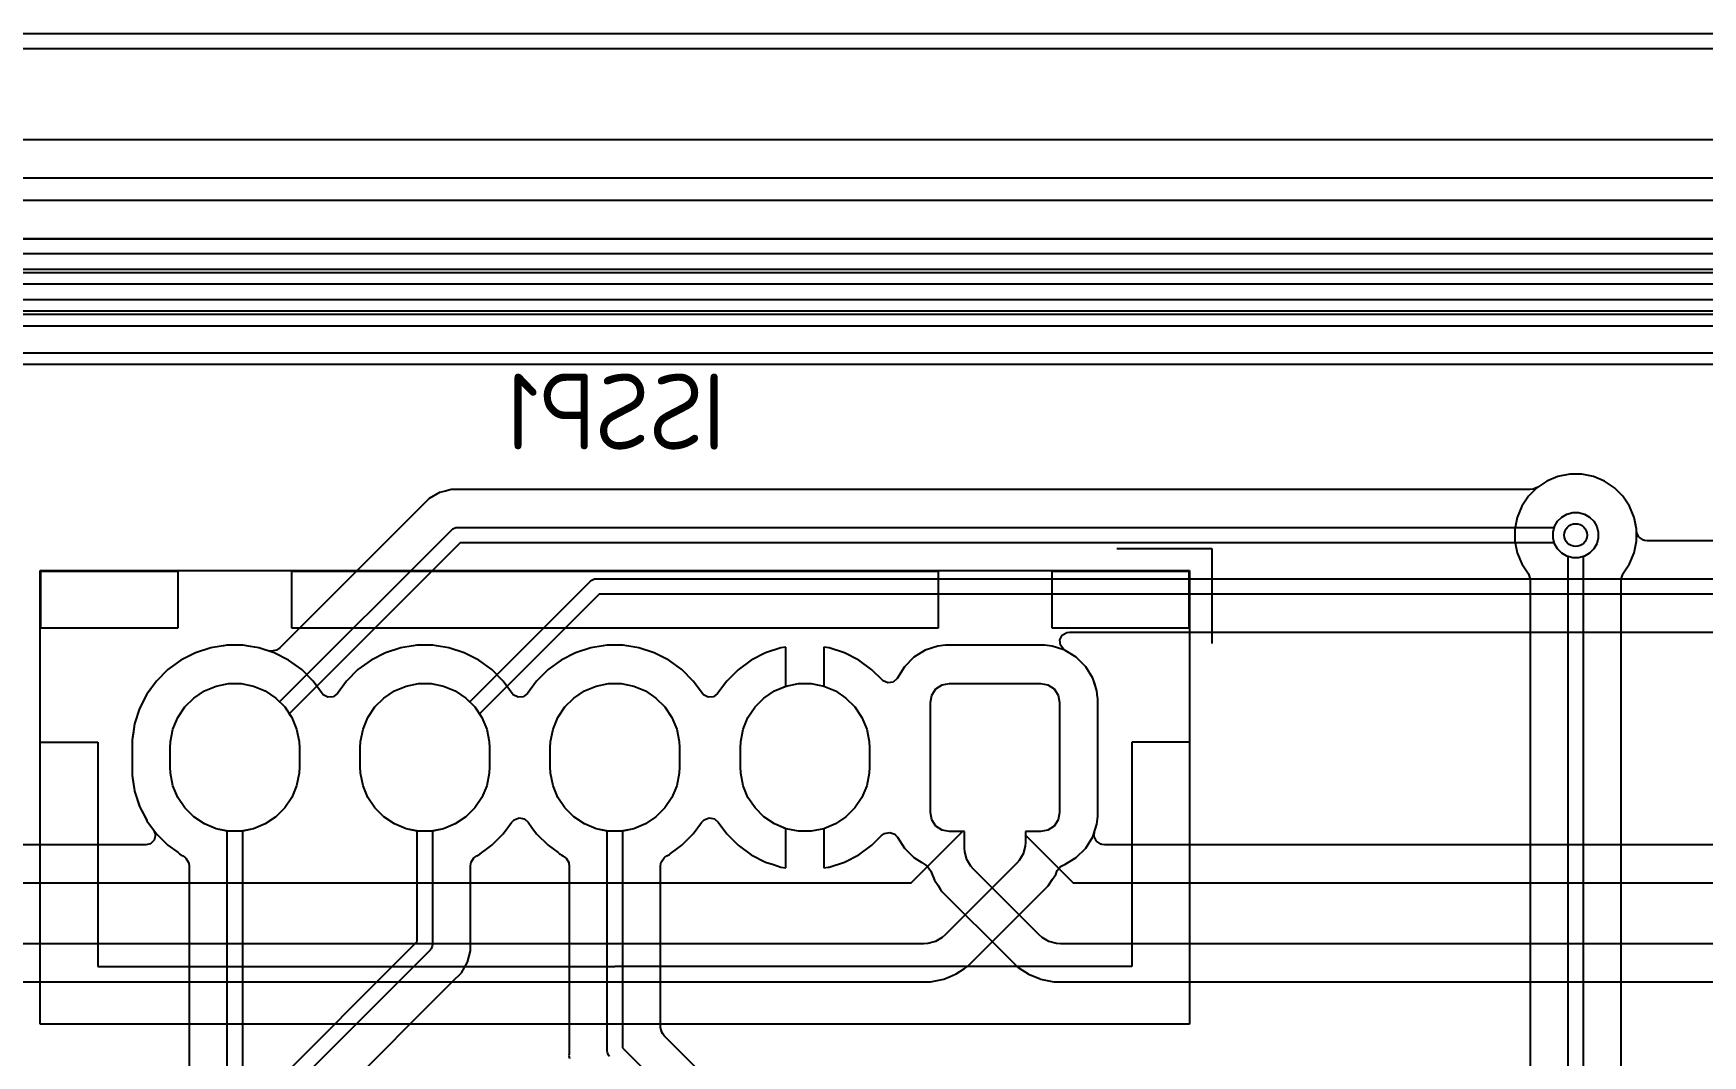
# Model space of a CAD drawing. Header units: millimetres. Extents: x 45 to 545, y -265 to -129.
# Drawn here: x 382.24 to 404.19, y -142.45 to -129 of the extents above; entities that cross this region are included whole.
import ezdxf
from ezdxf.enums import TextEntityAlignment as Align

# ---------------------------------------------------------------- set-up
doc = ezdxf.new("R2010")
doc.units = ezdxf.units.MM
for name, color, linetype, true_color in [('B.Cu', 151, 'CONTINUOUS', 0x6fccdb), ('B.Silkscreen', 203, 'CONTINUOUS', 0x8864cb), ('Edge.Cuts', 111, 'CONTINUOUS', 0x81ffbe), ('F.Cu', 241, 'CONTINUOUS', 0xe27299)]:
    doc.layers.add(name, color=color, linetype=linetype, true_color=true_color)
doc.styles.add('KICAD', font='isocp.shx')

msp = doc.modelspace()

# ---------------------------------------------------------------- linework, layer by layer
at = {"layer": 'B.Cu', "linetype": 'CONTINUOUS'}
for p, q in [((48.00348, -129.2005), (458.435437, -129.2005)), ((424.264069, -130.3995), (55.554604, -130.3995)), ((55.411854, -130.9), (424.2, -130.9)), ((424.137868, -131.2), (55.544528, -131.2)), ((63.421134, -131.7005), (423.879192, -131.7005)), ((420.863331, -132.1495), (63.36272, -132.1495)), ((61.45, -132.65), (420.95, -132.65)), ((420.908578, -132.85), (61.491422, -132.85)), ((341.323363, -133.3505), (412.696731, -133.3505)), ((402.446155, -134.7995), (402.29151, -134.830261)), ((402.446158, -134.7995), (402.446155, -134.7995)), ((402.603842, -134.7995), (402.446158, -134.7995)), ((402.603845, -134.7995), (402.603842, -134.7995)), ((402.758489, -134.830261), (402.603845, -134.7995)), ((402.014707, -134.978213), (401.903213, -135.089707)), ((402.014711, -134.97821), (402.014707, -134.978213)), ((402.145814, -134.890609), (402.014711, -134.97821)), ((402.145827, -134.890602), (402.145814, -134.890609)), ((402.291498, -134.830264), (402.145827, -134.890602)), ((402.29151, -134.830261), (402.291498, -134.830264)), ((402.758501, -134.830264), (402.758489, -134.830261)), ((402.904172, -134.890602), (402.758501, -134.830264)), ((402.904185, -134.890609), (402.904172, -134.890602)), ((403.035288, -134.97821), (402.904185, -134.890609)), ((403.035292, -134.978213), (403.035288, -134.97821)), ((403.146786, -135.089707), (403.035292, -134.978213)), ((401.815602, -135.220827), (401.755264, -135.366498)), ((401.815609, -135.220814), (401.815602, -135.220827)), ((401.90321, -135.089711), (401.815609, -135.220814)), ((401.903213, -135.089707), (401.90321, -135.089711)), ((403.146789, -135.089711), (403.146786, -135.089707)), ((403.23439, -135.220814), (403.146789, -135.089711)), ((403.234397, -135.220827), (403.23439, -135.220814)), ((403.294735, -135.366498), (403.234397, -135.220827)), ((401.755261, -135.36651), (401.7245, -135.521153)), ((401.755264, -135.366498), (401.755261, -135.36651)), ((402.247836, -135.485195), (402.286994, -135.417372)), ((402.286994, -135.417372), (402.342372, -135.361994)), ((402.342372, -135.361994), (402.410195, -135.322836)), ((402.410195, -135.322836), (402.485842, -135.302567)), ((402.485842, -135.302567), (402.564158, -135.302567)), ((402.564158, -135.302567), (402.639805, -135.322836)), ((402.639805, -135.322836), (402.707628, -135.361994)), ((402.707628, -135.361994), (402.763006, -135.417372)), ((402.763006, -135.417372), (402.802164, -135.485195)), ((403.294737, -135.366503), (403.294735, -135.366498)), ((403.294738, -135.36651), (403.294737, -135.366503)), ((403.325499, -135.521153), (403.294738, -135.36651)), ((401.7245, -135.521153), (401.7245, -135.678846)), ((401.7245, -135.678846), (401.755261, -135.833489)), ((402.227567, -135.560842), (402.247836, -135.485195)), ((402.227567, -135.639158), (402.227567, -135.560842)), ((402.247836, -135.714805), (402.227567, -135.639158)), ((402.802164, -135.485195), (402.822433, -135.560842)), ((402.822433, -135.639158), (402.802164, -135.714805)), ((402.822433, -135.560842), (402.822433, -135.639158)), ((403.294737, -135.833497), (403.3255, -135.678842)), ((403.3255, -135.521155), (403.325499, -135.521153)), ((403.3255, -135.521158), (403.3255, -135.521155)), ((403.3255, -135.678842), (403.3255, -135.521158)), ((401.755261, -135.833489), (401.755264, -135.833501)), ((401.755264, -135.833501), (401.815602, -135.979172)), ((402.286994, -135.782628), (402.247836, -135.714805)), ((402.342372, -135.838006), (402.286994, -135.782628)), ((402.410195, -135.877164), (402.342372, -135.838006)), ((402.425, -135.88113), (402.410195, -135.877164)), ((402.425, -142.968869), (402.425, -135.88113)), ((402.639805, -135.877164), (402.625, -135.88113)), ((402.625, -135.88113), (402.625, -142.968869)), ((402.707628, -135.838006), (402.639805, -135.877164)), ((402.763006, -135.782628), (402.707628, -135.838006)), ((402.802164, -135.714805), (402.763006, -135.782628)), ((403.234394, -135.979179), (403.294737, -135.833497)), ((401.815602, -135.979172), (401.815609, -135.979185)), ((401.815609, -135.979185), (401.903602, -136.110874)), ((401.903602, -136.110874), (401.92448, -136.177551)), ((403.1255, -136.179765), (403.145185, -136.112726)), ((403.145185, -136.112726), (403.146398, -136.110874)), ((403.146398, -136.110874), (403.23439, -135.979185)), ((403.23439, -135.979184), (403.234394, -135.979179)), ((403.23439, -135.979185), (403.23439, -135.979184)), ((401.92448, -136.177551), (401.9245, -136.179765)), ((401.9245, -136.179765), (401.9245, -142.670234)), ((403.1255, -142.670234), (403.1255, -136.179765)), ((384.369087, -137.148444), (384.179681, -137.244951)), ((384.571262, -137.082753), (384.369087, -137.148444)), ((384.732544, -137.057208), (384.571262, -137.082753)), ((384.781215, -137.0495), (384.732544, -137.057208)), ((384.993789, -137.0495), (384.781215, -137.0495)), ((385.042459, -137.057208), (384.993789, -137.0495)), ((385.203742, -137.082753), (385.042459, -137.057208)), ((385.203743, -137.082753), (385.203742, -137.082753)), ((385.203745, -137.082754), (385.203743, -137.082753)), ((385.405914, -137.148443), (385.203745, -137.082754)), ((385.405915, -137.148443), (385.405914, -137.148443)), ((385.405916, -137.148444), (385.405915, -137.148443)), ((385.595322, -137.244951), (385.405916, -137.148444)), ((386.869087, -137.148444), (386.679681, -137.244951)), ((387.071262, -137.082753), (386.869087, -137.148444)), ((387.232544, -137.057208), (387.071262, -137.082753)), ((387.281215, -137.0495), (387.232544, -137.057208)), ((387.493789, -137.0495), (387.281215, -137.0495)), ((387.542459, -137.057208), (387.493789, -137.0495)), ((387.703742, -137.082753), (387.542459, -137.057208)), ((387.703743, -137.082753), (387.703742, -137.082753)), ((387.703745, -137.082754), (387.703743, -137.082753)), ((387.905914, -137.148443), (387.703745, -137.082754)), ((387.905915, -137.148443), (387.905914, -137.148443)), ((387.905916, -137.148444), (387.905915, -137.148443)), ((388.095322, -137.244951), (387.905916, -137.148444)), ((389.369087, -137.148444), (389.179681, -137.244951)), ((389.571262, -137.082753), (389.369087, -137.148444)), ((389.732544, -137.057208), (389.571262, -137.082753)), ((389.781215, -137.0495), (389.732544, -137.057208)), ((389.993789, -137.0495), (389.781215, -137.0495)), ((390.042459, -137.057208), (389.993789, -137.0495)), ((390.203742, -137.082753), (390.042459, -137.057208)), ((390.203743, -137.082753), (390.203742, -137.082753)), ((390.203745, -137.082754), (390.203743, -137.082753)), ((390.405914, -137.148443), (390.203745, -137.082754)), ((390.405915, -137.148443), (390.405914, -137.148443)), ((390.405916, -137.148444), (390.405915, -137.148443)), ((390.595322, -137.244951), (390.405916, -137.148444)), ((391.869286, -137.148903), (391.679944, -137.245379)), ((392.071377, -137.083241), (391.869286, -137.148903)), ((392.137501, -137.072768), (392.071377, -137.083241)), ((392.137502, -137.072768), (392.137501, -137.072768)), ((392.137502, -137.58795), (392.137502, -137.072768)), ((392.703626, -137.083241), (392.637502, -137.072768)), ((392.637502, -137.072768), (392.637502, -137.58795)), ((392.905717, -137.148903), (392.703626, -137.083241)), ((393.095059, -137.245379), (392.905717, -137.148903)), ((393.818844, -137.207289), (393.694791, -137.331342)), ((393.968165, -137.115187), (393.818844, -137.207289)), ((393.96817, -137.115185), (393.968165, -137.115187)), ((394.134702, -137.060001), (393.96817, -137.115185)), ((394.134705, -137.06), (394.134702, -137.060001)), ((394.237483, -137.049501), (394.134705, -137.06)), ((394.2375, -137.0495), (394.237483, -137.049501)), ((395.537512, -137.0495), (394.2375, -137.0495)), ((395.640297, -137.06), (395.537512, -137.0495)), ((395.640299, -137.060001), (395.640297, -137.06)), ((395.779066, -137.105984), (395.640299, -137.060001)), ((395.806833, -137.115185), (395.779066, -137.105984)), ((395.806838, -137.115187), (395.806833, -137.115185)), ((395.808929, -137.116477), (395.806838, -137.115187)), ((395.956158, -137.207288), (395.808929, -137.116477)), ((396.080214, -137.331344), (395.956158, -137.207288)), ((384.007715, -137.36989), (383.857392, -137.520213)), ((384.179681, -137.244951), (384.007715, -137.36989)), ((385.767288, -137.36989), (385.595322, -137.244951)), ((385.917607, -137.520209), (385.767288, -137.36989)), ((386.507715, -137.36989), (386.357396, -137.520209)), ((386.679681, -137.244951), (386.507715, -137.36989)), ((388.267288, -137.36989), (388.095322, -137.244951)), ((388.417607, -137.520209), (388.267288, -137.36989)), ((389.007715, -137.36989), (388.857396, -137.520209)), ((389.179681, -137.244951), (389.007715, -137.36989)), ((390.767288, -137.36989), (390.595322, -137.244951)), ((390.917607, -137.520209), (390.767288, -137.36989)), ((391.508037, -137.370276), (391.357778, -137.520535)), ((391.508042, -137.370272), (391.508037, -137.370276)), ((391.679944, -137.245379), (391.508042, -137.370272)), ((393.266961, -137.370272), (393.095059, -137.245379)), ((393.266966, -137.370276), (393.266961, -137.370272)), ((393.405833, -137.509143), (393.266966, -137.370276)), ((393.694791, -137.331342), (393.599053, -137.486559)), ((396.172316, -137.480666), (396.080214, -137.331344)), ((383.857392, -137.520213), (383.732453, -137.692179)), ((384.348268, -137.742941), (384.486815, -137.650367)), ((384.486815, -137.650367), (384.64076, -137.586601)), ((384.64076, -137.586601), (384.804187, -137.554093)), ((384.804187, -137.554093), (384.970817, -137.554093)), ((384.970817, -137.554093), (385.134244, -137.586601)), ((385.134244, -137.586601), (385.288189, -137.650367)), ((385.288189, -137.650367), (385.426736, -137.742941)), ((385.917611, -137.520214), (385.917607, -137.520209)), ((386.037184, -137.684793), (385.917611, -137.520214)), ((386.357392, -137.520214), (386.23782, -137.684793)), ((386.357396, -137.520209), (386.357392, -137.520214)), ((386.848268, -137.742941), (386.986815, -137.650367)), ((386.986815, -137.650367), (387.14076, -137.586601)), ((387.14076, -137.586601), (387.304187, -137.554093)), ((387.304187, -137.554093), (387.470817, -137.554093)), ((387.470817, -137.554093), (387.634244, -137.586601)), ((387.634244, -137.586601), (387.788189, -137.650367)), ((387.788189, -137.650367), (387.926736, -137.742941)), ((388.417611, -137.520214), (388.417607, -137.520209)), ((388.537184, -137.684793), (388.417611, -137.520214)), ((388.857392, -137.520214), (388.73782, -137.684793)), ((388.857396, -137.520209), (388.857392, -137.520214)), ((389.348268, -137.742941), (389.486815, -137.650367)), ((389.486815, -137.650367), (389.64076, -137.586601)), ((389.64076, -137.586601), (389.804187, -137.554093)), ((389.804187, -137.554093), (389.970817, -137.554093)), ((389.970817, -137.554093), (390.134244, -137.586601)), ((390.134244, -137.586601), (390.288189, -137.650367)), ((390.288189, -137.650367), (390.426736, -137.742941)), ((390.917611, -137.520214), (390.917607, -137.520209)), ((391.037493, -137.685218), (390.917611, -137.520214)), ((391.357774, -137.52054), (391.238129, -137.685218)), ((391.357778, -137.520535), (391.357774, -137.52054)), ((391.848268, -137.742941), (391.986815, -137.650367)), ((391.986815, -137.650367), (392.137502, -137.58795)), ((392.637502, -137.58795), (392.788189, -137.650367)), ((392.788189, -137.650367), (392.926736, -137.742941)), ((393.41406, -137.516662), (393.405833, -137.509143)), ((393.478142, -137.544506), (393.41406, -137.516662)), ((393.547105, -137.533283), (393.478142, -137.544506)), ((393.599053, -137.486559), (393.547105, -137.533283)), ((394.056532, -137.704329), (394.110725, -137.623223)), ((394.110725, -137.623223), (394.191831, -137.56903)), ((394.191831, -137.56903), (394.287502, -137.55)), ((394.287502, -137.55), (395.487502, -137.55)), ((395.487502, -137.55), (395.583173, -137.56903)), ((395.583173, -137.56903), (395.664279, -137.623223)), ((395.664279, -137.623223), (395.718472, -137.704329)), ((396.19792, -137.557934), (396.172316, -137.480666)), ((396.2275, -137.6472), (396.19792, -137.557934)), ((396.227501, -137.647203), (396.2275, -137.6472)), ((396.236353, -137.733863), (396.227501, -137.647203)), ((383.635946, -137.881585), (383.570255, -138.08376)), ((383.732453, -137.692179), (383.635946, -137.881585)), ((384.137869, -137.999313), (384.230443, -137.860766)), ((384.230443, -137.860766), (384.348268, -137.742941)), ((385.426736, -137.742941), (385.544561, -137.860766)), ((385.544561, -137.860766), (385.637135, -137.999313)), ((386.051082, -137.700833), (386.037184, -137.684793)), ((386.112877, -137.733438), (386.051082, -137.700833)), ((386.182491, -137.727459), (386.112877, -137.733438)), ((386.23782, -137.684793), (386.182491, -137.727459)), ((386.637869, -137.999313), (386.730443, -137.860766)), ((386.730443, -137.860766), (386.848268, -137.742941)), ((387.926736, -137.742941), (388.044561, -137.860766)), ((388.044561, -137.860766), (388.137135, -137.999313)), ((388.551082, -137.700833), (388.537184, -137.684793)), ((388.612877, -137.733438), (388.551082, -137.700833)), ((388.682491, -137.727459), (388.612877, -137.733438)), ((388.73782, -137.684793), (388.682491, -137.727459)), ((389.137869, -137.999313), (389.230443, -137.860766)), ((389.230443, -137.860766), (389.348268, -137.742941)), ((390.426736, -137.742941), (390.544561, -137.860766)), ((390.544561, -137.860766), (390.637135, -137.999313)), ((391.051391, -137.701257), (391.037493, -137.685218)), ((391.113186, -137.733863), (391.051391, -137.701257)), ((391.182799, -137.727884), (391.113186, -137.733863)), ((391.238129, -137.685218), (391.182799, -137.727884)), ((391.637869, -137.999313), (391.730443, -137.860766)), ((391.730443, -137.860766), (391.848268, -137.742941)), ((392.926736, -137.742941), (393.044561, -137.860766)), ((393.044561, -137.860766), (393.137135, -137.999313)), ((394.037502, -137.8), (394.056532, -137.704329)), ((394.037502, -139.25), (394.037502, -137.8)), ((395.718472, -137.704329), (395.737502, -137.8)), ((395.737502, -137.8), (395.737502, -139.25)), ((396.238001, -137.749992), (396.236353, -137.733863)), ((396.238002, -139.300009), (396.238001, -137.749992)), ((383.570255, -138.08376), (383.537002, -138.293713)), ((384.074103, -138.153258), (384.137869, -137.999313)), ((385.637135, -137.999313), (385.700901, -138.153258)), ((386.574103, -138.153258), (386.637869, -137.999313)), ((388.137135, -137.999313), (388.200901, -138.153258)), ((389.074103, -138.153258), (389.137869, -137.999313)), ((390.637135, -137.999313), (390.700901, -138.153258)), ((391.574103, -138.153258), (391.637869, -137.999313)), ((393.137135, -137.999313), (393.200901, -138.153258)), ((383.537002, -138.293713), (383.537002, -138.756286)), ((384.037502, -138.4), (384.041595, -138.316685)), ((384.041595, -138.316685), (384.074103, -138.153258)), ((385.700901, -138.153258), (385.733409, -138.316685)), ((385.733409, -138.316685), (385.737502, -138.4)), ((386.537502, -138.4), (386.541595, -138.316685)), ((386.541595, -138.316685), (386.574103, -138.153258)), ((388.200901, -138.153258), (388.233409, -138.316685)), ((388.233409, -138.316685), (388.237502, -138.4)), ((389.037502, -138.4), (389.041595, -138.316685)), ((389.041595, -138.316685), (389.074103, -138.153258)), ((390.700901, -138.153258), (390.733409, -138.316685)), ((390.733409, -138.316685), (390.737502, -138.4)), ((391.537502, -138.4), (391.541595, -138.316685)), ((391.541595, -138.316685), (391.574103, -138.153258)), ((393.200901, -138.153258), (393.233409, -138.316685)), ((393.233409, -138.316685), (393.237502, -138.4)), ((384.037502, -138.65), (384.037502, -138.4)), ((385.737502, -138.4), (385.737502, -138.65)), ((386.537502, -138.65), (386.537502, -138.4)), ((388.237502, -138.4), (388.237502, -138.65)), ((389.037502, -138.65), (389.037502, -138.4)), ((390.737502, -138.4), (390.737502, -138.65)), ((391.537502, -138.65), (391.537502, -138.4)), ((393.237502, -138.4), (393.237502, -138.65)), ((383.537002, -138.756286), (383.569796, -138.963342)), ((384.041595, -138.733315), (384.037502, -138.65)), ((384.074103, -138.896742), (384.041595, -138.733315)), ((385.733409, -138.733315), (385.700901, -138.896742)), ((385.737502, -138.65), (385.733409, -138.733315)), ((386.541595, -138.733315), (386.537502, -138.65)), ((386.574103, -138.896742), (386.541595, -138.733315)), ((388.233409, -138.733315), (388.200901, -138.896742)), ((388.237502, -138.65), (388.233409, -138.733315)), ((389.041595, -138.733315), (389.037502, -138.65)), ((389.074103, -138.896742), (389.041595, -138.733315)), ((390.733409, -138.733315), (390.700901, -138.896742)), ((390.737502, -138.65), (390.733409, -138.733315)), ((391.541595, -138.733315), (391.537502, -138.65)), ((391.574103, -138.896742), (391.541595, -138.733315)), ((393.233409, -138.733315), (393.200901, -138.896742)), ((393.237502, -138.65), (393.233409, -138.733315)), ((383.569796, -138.963342), (383.570256, -138.966243)), ((383.570256, -138.966243), (383.635945, -139.168412)), ((384.137869, -139.050687), (384.074103, -138.896742)), ((385.700901, -138.896742), (385.637135, -139.050687)), ((386.637869, -139.050687), (386.574103, -138.896742)), ((388.200901, -138.896742), (388.137135, -139.050687)), ((389.137869, -139.050687), (389.074103, -138.896742)), ((390.700901, -138.896742), (390.637135, -139.050687)), ((391.637869, -139.050687), (391.574103, -138.896742)), ((393.200901, -138.896742), (393.137135, -139.050687)), ((383.635945, -139.168412), (383.729298, -139.351628)), ((384.230443, -139.189234), (384.137869, -139.050687)), ((384.348268, -139.307059), (384.230443, -139.189234)), ((385.544561, -139.189234), (385.426736, -139.307059)), ((385.637135, -139.050687), (385.544561, -139.189234)), ((386.730443, -139.189234), (386.637869, -139.050687)), ((386.848268, -139.307059), (386.730443, -139.189234)), ((388.044561, -139.189234), (387.926736, -139.307059)), ((388.137135, -139.050687), (388.044561, -139.189234)), ((389.230443, -139.189234), (389.137869, -139.050687)), ((389.348268, -139.307059), (389.230443, -139.189234)), ((390.544561, -139.189234), (390.426736, -139.307059)), ((390.637135, -139.050687), (390.544561, -139.189234)), ((391.730443, -139.189234), (391.637869, -139.050687)), ((391.848268, -139.307059), (391.730443, -139.189234)), ((393.044561, -139.189234), (392.926736, -139.307059)), ((393.137135, -139.050687), (393.044561, -139.189234)), ((383.729298, -139.351628), (383.732453, -139.357819)), ((383.732453, -139.357819), (383.819489, -139.477615)), ((384.486815, -139.399633), (384.348268, -139.307059)), ((384.64076, -139.463399), (384.486815, -139.399633)), ((385.288189, -139.399633), (385.134244, -139.463399)), ((385.426736, -139.307059), (385.288189, -139.399633)), ((386.986815, -139.399633), (386.848268, -139.307059)), ((387.14076, -139.463399), (386.986815, -139.399633)), ((387.788189, -139.399633), (387.634244, -139.463399)), ((387.926736, -139.307059), (387.788189, -139.399633)), ((389.486815, -139.399633), (389.348268, -139.307059)), ((389.64076, -139.463399), (389.486815, -139.399633)), ((390.288189, -139.399633), (390.134244, -139.463399)), ((390.426736, -139.307059), (390.288189, -139.399633)), ((391.986815, -139.399633), (391.848268, -139.307059)), ((392.14076, -139.463399), (391.986815, -139.399633)), ((392.788189, -139.399633), (392.634244, -139.463399)), ((392.926736, -139.307059), (392.788189, -139.399633)), ((394.056532, -139.345671), (394.037502, -139.25)), ((394.110725, -139.426777), (394.056532, -139.345671)), ((395.718472, -139.345671), (395.664279, -139.426777)), ((395.737502, -139.25), (395.718472, -139.345671)), ((396.172316, -139.569334), (396.227501, -139.402797)), ((396.227501, -139.402797), (396.238002, -139.300009)), ((383.827143, -139.611475), (383.777038, -139.66017)), ((383.819489, -139.477615), (383.842969, -139.543421)), ((383.842969, -139.543421), (383.827143, -139.611475)), ((384.804187, -139.495907), (384.64076, -139.463399)), ((384.970817, -139.495907), (384.804187, -139.495907)), ((385.134244, -139.463399), (384.970817, -139.495907)), ((387.304187, -139.495907), (387.14076, -139.463399)), ((387.470817, -139.495907), (387.304187, -139.495907)), ((387.634244, -139.463399), (387.470817, -139.495907)), ((389.804187, -139.495907), (389.64076, -139.463399)), ((389.970817, -139.495907), (389.804187, -139.495907)), ((390.134244, -139.463399), (389.970817, -139.495907)), ((392.304187, -139.495907), (392.14076, -139.463399)), ((392.470817, -139.495907), (392.304187, -139.495907)), ((392.634244, -139.463399), (392.470817, -139.495907)), ((393.784314, -140.175), (394.459314, -139.5)), ((394.191831, -139.48097), (394.110725, -139.426777)), ((394.287502, -139.5), (394.191831, -139.48097)), ((394.459314, -139.5), (394.287502, -139.5)), ((395.287502, -139.637498), (395.28408, -139.689708)), ((395.487502, -139.5), (395.287502, -139.5)), ((395.287502, -139.5), (395.287502, -139.637498)), ((395.583173, -139.48097), (395.487502, -139.5)), ((395.664279, -139.426777), (395.583173, -139.48097)), ((396.080214, -139.718656), (396.172316, -139.569334)), ((383.719171, -139.6745), (347.399361, -139.6745)), ((383.777038, -139.66017), (383.719171, -139.6745)), ((395.257054, -139.790572), (395.204843, -139.881003)), ((395.28408, -139.689708), (395.257054, -139.790572)), ((395.806836, -139.934814), (395.956158, -139.842712)), ((395.956158, -139.842712), (396.080214, -139.718656)), ((395.170345, -139.920341), (394.232843, -140.857843)), ((395.204843, -139.881003), (395.170345, -139.920341)), ((395.644258, -140.12579), (395.685515, -140.064045)), ((395.685515, -140.064045), (395.70655, -140.01326)), ((395.70655, -140.01326), (395.750389, -139.958858)), ((395.750389, -139.958858), (395.782103, -139.943009)), ((395.782103, -139.943009), (395.806836, -139.934814)), ((347.140685, -140.175), (393.784314, -140.175)), ((394.524036, -141.274464), (395.586966, -140.211534)), ((395.586966, -140.211534), (395.644258, -140.12579)), ((394.103074, -140.944552), (394.00221, -140.971578)), ((394.193505, -140.892341), (394.103074, -140.944552)), ((394.232843, -140.857843), (394.193505, -140.892341)), ((393.95, -140.975), (346.975, -140.975)), ((394.00221, -140.971578), (393.95, -140.975)), ((394.296807, -141.406042), (394.376547, -141.373013)), ((394.376547, -141.373013), (394.485332, -141.300325)), ((394.485332, -141.300325), (394.524036, -141.274464)), ((346.886309, -141.4755), (394.038693, -141.4755)), ((394.038693, -141.4755), (394.038694, -141.475499)), ((394.038694, -141.475499), (394.212666, -141.440895)), ((394.212666, -141.440895), (394.296807, -141.406042))]:
    msp.add_line(p, q, dxfattribs=at)
at = {"layer": 'B.Cu'}
msp.add_circle((402.525, -135.6), 0.15, dxfattribs=at)
at = {"layer": 'B.Silkscreen', "linetype": 'CONTINUOUS'}
for p, q in [((396.487502, -135.775), (397.737502, -135.775)), ((397.737502, -135.775), (397.737502, -137.025)), ((382.327502, -136.065), (397.447502, -136.065)), ((382.327502, -142.035), (382.327502, -136.065)), ((382.337502, -136.075), (384.137502, -136.075)), ((382.337502, -136.825), (382.337502, -136.075)), ((384.137502, -136.075), (384.137502, -136.825)), ((385.637502, -136.075), (394.137502, -136.075)), ((385.637502, -136.825), (385.637502, -136.075)), ((394.137502, -136.075), (394.137502, -136.825)), ((395.637502, -136.075), (397.437502, -136.075)), ((395.637502, -136.825), (395.637502, -136.075)), ((397.437502, -136.075), (397.437502, -136.825)), ((397.447502, -136.065), (397.447502, -142.035)), ((384.137502, -136.825), (382.337502, -136.825)), ((394.137502, -136.825), (385.637502, -136.825)), ((397.437502, -136.825), (395.637502, -136.825)), ((382.337502, -138.325), (383.087502, -138.325)), ((383.087502, -138.325), (383.087502, -141.275)), ((396.687502, -138.325), (396.687502, -141.275)), ((397.437502, -138.325), (396.687502, -138.325)), ((383.087502, -141.275), (389.887502, -141.275)), ((396.687502, -141.275), (389.887502, -141.275)), ((397.447502, -142.035), (382.327502, -142.035))]:
    msp.add_line(p, q, dxfattribs=at)
at = {"layer": 'Edge.Cuts', "linetype": 'CONTINUOUS'}
msp.add_line((48, -129), (461.396, -129.000001), dxfattribs=at)
at = {"layer": 'F.Cu', "linetype": 'CONTINUOUS'}
for p, q in [((48.005209, -129.2005), (458.417607, -129.2005)), ((430.127066, -131.1995), (126.805248, -131.1995)), ((126.884314, -131.7), (430.215686, -131.7)), ((430.174264, -131.9), (126.925735, -131.9)), ((127.05, -132.1), (430.05, -132.1)), ((430.008578, -132.3), (127.091422, -132.3)), ((127.25, -132.5), (429.884314, -132.5)), ((429.842892, -132.7), (127.291422, -132.7)), ((339.943333, -133.2005), (412.95498, -133.2005)), ((402.446153, -134.7995), (402.291527, -134.830257)), ((402.446155, -134.7995), (402.446153, -134.7995)), ((402.446158, -134.7995), (402.446155, -134.7995)), ((402.603842, -134.7995), (402.446158, -134.7995)), ((402.603845, -134.7995), (402.603842, -134.7995)), ((402.603847, -134.7995), (402.603845, -134.7995)), ((402.758471, -134.830257), (402.603847, -134.7995)), ((387.657081, -135.019961), (387.580719, -135.040422)), ((387.733445, -134.999499), (387.65708, -135.01996)), ((387.65708, -135.01996), (387.657081, -135.019961)), ((387.89156, -134.999499), (387.733445, -134.999499)), ((387.899156, -134.999499), (387.89156, -134.999499)), ((387.90106, -134.999499), (387.899156, -134.999499)), ((387.901123, -134.9995), (387.90106, -134.999499)), ((401.928422, -134.9995), (387.901123, -134.9995)), ((401.965478, -134.993834), (401.928422, -134.9995)), ((401.997115, -134.983927), (401.965478, -134.993834)), ((402.028949, -134.968695), (401.997115, -134.983927)), ((402.145797, -134.890619), (402.028949, -134.968695)), ((402.145824, -134.890603), (402.145797, -134.890619)), ((402.145833, -134.890598), (402.145824, -134.890603)), ((402.291496, -134.830264), (402.145833, -134.890598)), ((402.291527, -134.830257), (402.291496, -134.830264)), ((402.758502, -134.830264), (402.758471, -134.830257)), ((402.904165, -134.890598), (402.758502, -134.830264)), ((402.904172, -134.890602), (402.904165, -134.890598)), ((402.904185, -134.890609), (402.904172, -134.890602)), ((402.90419, -134.890612), (402.904185, -134.890609)), ((402.904191, -134.890613), (402.90419, -134.890612)), ((403.03529, -134.978211), (402.904191, -134.890613)), ((403.035291, -134.978212), (403.03529, -134.978211)), ((403.035297, -134.978217), (403.035291, -134.978212)), ((403.146781, -135.089701), (403.035297, -134.978217)), ((387.443778, -135.119485), (385.478976, -137.084288)), ((387.44378, -135.119484), (387.443778, -135.119485)), ((387.443784, -135.119481), (387.44378, -135.119484)), ((387.443792, -135.119475), (387.443784, -135.119481)), ((387.443796, -135.119472), (387.443792, -135.119475)), ((387.4438, -135.11947), (387.443796, -135.119472)), ((387.579836, -135.04093), (387.4438, -135.11947)), ((387.580645, -135.040453), (387.579836, -135.04093)), ((387.580714, -135.040423), (387.580645, -135.040453)), ((387.580716, -135.040423), (387.580714, -135.040423)), ((387.580717, -135.040422), (387.580716, -135.040423)), ((387.580719, -135.040422), (387.580717, -135.040422)), ((403.146786, -135.089707), (403.146781, -135.089701)), ((403.146789, -135.089711), (403.146786, -135.089707)), ((403.23439, -135.220814), (403.146789, -135.089711)), ((403.234397, -135.220827), (403.23439, -135.220814)), ((403.294735, -135.366498), (403.234397, -135.220827)), ((402.247836, -135.485195), (402.286994, -135.417372)), ((402.286994, -135.417372), (402.342372, -135.361994)), ((402.342372, -135.361994), (402.410195, -135.322836)), ((402.410195, -135.322836), (402.485842, -135.302567)), ((402.485842, -135.302567), (402.564158, -135.302567)), ((402.564158, -135.302567), (402.639805, -135.322836)), ((402.639805, -135.322836), (402.707628, -135.361994)), ((402.707628, -135.361994), (402.763006, -135.417372)), ((402.763006, -135.417372), (402.802164, -135.485195)), ((403.294737, -135.366503), (403.294735, -135.366498)), ((403.315197, -135.46936), (403.294737, -135.366503)), ((403.320018, -135.493598), (403.315197, -135.46936)), ((385.477437, -137.793642), (387.741792, -135.529289)), ((387.741792, -135.529289), (387.756945, -135.516852)), ((387.756945, -135.516852), (387.792993, -135.501921)), ((387.792993, -135.501921), (387.812502, -135.5)), ((387.812502, -135.5), (402.243869, -135.5)), ((402.243869, -135.5), (402.247836, -135.485195)), ((402.802164, -135.485195), (402.822433, -135.560842)), ((402.822433, -135.639158), (402.802164, -135.714805)), ((402.822433, -135.560842), (402.822433, -135.639158)), ((403.325064, -135.518966), (403.320018, -135.493598)), ((403.3255, -135.520971), (403.325064, -135.518966)), ((403.3255, -135.537168), (403.3255, -135.520971)), ((403.328332, -135.563521), (403.3255, -135.537168)), ((403.329977, -135.571083), (403.328332, -135.563521)), ((403.357457, -135.625958), (403.329977, -135.571083)), ((403.358644, -135.627327), (403.357457, -135.625958)), ((403.41739, -135.66507), (403.358644, -135.627327)), ((403.432389, -135.669475), (403.41739, -135.66507)), ((403.46733, -135.6745), (403.432389, -135.669475)), ((411.703422, -135.6745), (403.46733, -135.6745)), ((387.853923, -135.7), (385.60408, -137.949843)), ((402.243869, -135.7), (387.853923, -135.7)), ((402.247836, -135.714805), (402.243869, -135.7)), ((402.286994, -135.782628), (402.247836, -135.714805)), ((402.342372, -135.838006), (402.286994, -135.782628)), ((402.410195, -135.877164), (402.342372, -135.838006)), ((402.485842, -135.897433), (402.410195, -135.877164)), ((402.564158, -135.897433), (402.485842, -135.897433)), ((402.639805, -135.877164), (402.564158, -135.897433)), ((402.707628, -135.838006), (402.639805, -135.877164)), ((402.763006, -135.782628), (402.707628, -135.838006)), ((402.802164, -135.714805), (402.763006, -135.782628)), ((387.977437, -137.793642), (389.566792, -136.204289)), ((389.566792, -136.204289), (389.581945, -136.191852)), ((389.581945, -136.191852), (389.617993, -136.176921)), ((389.617993, -136.176921), (389.637502, -136.175)), ((389.637502, -136.175), (412.018869, -136.175)), ((389.678923, -136.375), (388.10408, -137.949843)), ((412.018869, -136.375), (389.678923, -136.375)), ((395.74095, -136.97918), (395.772154, -136.916665)), ((395.748498, -137.04864), (395.74095, -136.97918)), ((395.772154, -136.916665), (395.830144, -136.881491)), ((395.830144, -136.881491), (395.835817, -136.879931)), ((395.835817, -136.879931), (395.868671, -136.8755)), ((395.868671, -136.8755), (411.702404, -136.8755)), ((384.369084, -137.148445), (384.179684, -137.244949)), ((384.571265, -137.082752), (384.369084, -137.148445)), ((384.706759, -137.061292), (384.571265, -137.082752)), ((384.732544, -137.057208), (384.706759, -137.061292)), ((384.742278, -137.055666), (384.732544, -137.057208)), ((384.781211, -137.0495), (384.742278, -137.055666)), ((384.781215, -137.0495), (384.781211, -137.0495)), ((384.993789, -137.0495), (384.781215, -137.0495)), ((384.993792, -137.0495), (384.993789, -137.0495)), ((385.022991, -137.054124), (384.993792, -137.0495)), ((385.042459, -137.057208), (385.022991, -137.054124)), ((385.06451, -137.0607), (385.042459, -137.057208)), ((385.203742, -137.082752), (385.06451, -137.0607)), ((385.281675, -137.108075), (385.203742, -137.082752)), ((385.324703, -137.122055), (385.281675, -137.108075)), ((385.356828, -137.127969), (385.324703, -137.122055)), ((385.364906, -137.128373), (385.356828, -137.127969)), ((385.370126, -137.128634), (385.364906, -137.128373)), ((385.435737, -137.113621), (385.370126, -137.128634)), ((385.45072, -137.10544), (385.435737, -137.113621)), ((385.478976, -137.084288), (385.45072, -137.10544)), ((395.7924, -137.102993), (395.748498, -137.04864)), ((395.796718, -137.105984), (395.7924, -137.102993)), ((395.833071, -137.131163), (395.796718, -137.105984)), ((395.838567, -137.134757), (395.833071, -137.131163)), ((395.956158, -137.207288), (395.838567, -137.134757)), ((396.080214, -137.331344), (395.956158, -137.207288)), ((384.007712, -137.369892), (383.857394, -137.52021)), ((384.130078, -137.280989), (384.007712, -137.369892)), ((384.179681, -137.244951), (384.130078, -137.280989)), ((384.179684, -137.244949), (384.179681, -137.24495)), ((384.179681, -137.24495), (384.179681, -137.244951)), ((396.172316, -137.480666), (396.080214, -137.331344)), ((383.843376, -137.539505), (383.734695, -137.689094)), ((383.857394, -137.52021), (383.843376, -137.539505)), ((384.348268, -137.742941), (384.486815, -137.650367)), ((384.486815, -137.650367), (384.64076, -137.586601)), ((384.64076, -137.586601), (384.804187, -137.554093)), ((384.804187, -137.554093), (384.970817, -137.554093)), ((384.970817, -137.554093), (385.134244, -137.586601)), ((385.134244, -137.586601), (385.288189, -137.650367)), ((385.288189, -137.650367), (385.426736, -137.742941)), ((386.848268, -137.742941), (386.986815, -137.650367)), ((386.986815, -137.650367), (387.14076, -137.586601)), ((387.14076, -137.586601), (387.304187, -137.554093)), ((387.304187, -137.554093), (387.470817, -137.554093)), ((387.470817, -137.554093), (387.634244, -137.586601)), ((387.634244, -137.586601), (387.788189, -137.650367)), ((387.788189, -137.650367), (387.926736, -137.742941)), ((389.348268, -137.742941), (389.486815, -137.650367)), ((389.486815, -137.650367), (389.64076, -137.586601)), ((389.64076, -137.586601), (389.804187, -137.554093)), ((389.804187, -137.554093), (389.970817, -137.554093)), ((389.970817, -137.554093), (390.134244, -137.586601)), ((390.134244, -137.586601), (390.288189, -137.650367)), ((390.288189, -137.650367), (390.426736, -137.742941)), ((391.848268, -137.742941), (391.986815, -137.650367)), ((391.986815, -137.650367), (392.14076, -137.586601)), ((392.14076, -137.586601), (392.304187, -137.554093)), ((392.304187, -137.554093), (392.470817, -137.554093)), ((392.470817, -137.554093), (392.634244, -137.586601)), ((392.634244, -137.586601), (392.788189, -137.650367)), ((392.788189, -137.650367), (392.926736, -137.742941)), ((394.056532, -137.704329), (394.110725, -137.623223)), ((394.110725, -137.623223), (394.191831, -137.56903)), ((394.191831, -137.56903), (394.287502, -137.55)), ((394.287502, -137.55), (395.487502, -137.55)), ((395.487502, -137.55), (395.583173, -137.56903)), ((395.583173, -137.56903), (395.664279, -137.623223)), ((395.664279, -137.623223), (395.718472, -137.704329)), ((396.2275, -137.6472), (396.172316, -137.480666)), ((396.227501, -137.647203), (396.2275, -137.6472)), ((396.227501, -137.647209), (396.227501, -137.647203)), ((396.227502, -137.647211), (396.227501, -137.647209)), ((396.236201, -137.732378), (396.227502, -137.647211)), ((383.635947, -137.88158), (383.570255, -138.083759)), ((383.732451, -137.692182), (383.635947, -137.88158)), ((383.734695, -137.689094), (383.732451, -137.692182)), ((384.137869, -137.999313), (384.230443, -137.860766)), ((384.230443, -137.860766), (384.348268, -137.742941)), ((385.426736, -137.742941), (385.477437, -137.793642)), ((386.637869, -137.999313), (386.730443, -137.860766)), ((386.730443, -137.860766), (386.848268, -137.742941)), ((387.926736, -137.742941), (387.977437, -137.793642)), ((389.137869, -137.999313), (389.230443, -137.860766)), ((389.230443, -137.860766), (389.348268, -137.742941)), ((390.426736, -137.742941), (390.544561, -137.860766)), ((390.544561, -137.860766), (390.637135, -137.999313)), ((391.637869, -137.999313), (391.730443, -137.860766)), ((391.730443, -137.860766), (391.848268, -137.742941)), ((392.926736, -137.742941), (393.044561, -137.860766)), ((393.044561, -137.860766), (393.137135, -137.999313)), ((394.037502, -137.8), (394.056532, -137.704329)), ((394.037502, -139.25), (394.037502, -137.8)), ((395.718472, -137.704329), (395.737502, -137.8)), ((395.737502, -137.8), (395.737502, -139.25)), ((396.236353, -137.733863), (396.236201, -137.732378)), ((396.238001, -137.749992), (396.236353, -137.733863)), ((396.238002, -139.300009), (396.238001, -137.749992)), ((383.570255, -138.083759), (383.548623, -138.22034)), ((384.074103, -138.153258), (384.137869, -137.999313)), ((385.60408, -137.949843), (385.637135, -137.999313)), ((385.637135, -137.999313), (385.700901, -138.153258)), ((386.574103, -138.153258), (386.637869, -137.999313)), ((388.10408, -137.949843), (388.137135, -137.999313)), ((388.137135, -137.999313), (388.200901, -138.153258)), ((389.074103, -138.153258), (389.137869, -137.999313)), ((390.637135, -137.999313), (390.700901, -138.153258)), ((391.574103, -138.153258), (391.637869, -137.999313)), ((393.137135, -137.999313), (393.200901, -138.153258)), ((383.548623, -138.220341), (383.537002, -138.293708)), ((383.537002, -138.293708), (383.537002, -138.293713)), ((383.537002, -138.293713), (383.537002, -138.756287)), ((383.548623, -138.22034), (383.548623, -138.220341)), ((384.037502, -138.4), (384.041595, -138.316685)), ((384.041595, -138.316685), (384.074103, -138.153258)), ((385.700901, -138.153258), (385.733409, -138.316685)), ((385.733409, -138.316685), (385.737502, -138.4)), ((386.537502, -138.4), (386.541595, -138.316685)), ((386.541595, -138.316685), (386.574103, -138.153258)), ((388.200901, -138.153258), (388.233409, -138.316685)), ((388.233409, -138.316685), (388.237502, -138.4)), ((389.037502, -138.4), (389.041595, -138.316685)), ((389.041595, -138.316685), (389.074103, -138.153258)), ((390.700901, -138.153258), (390.733409, -138.316685)), ((390.733409, -138.316685), (390.737502, -138.4)), ((391.537502, -138.4), (391.541595, -138.316685)), ((391.541595, -138.316685), (391.574103, -138.153258)), ((393.200901, -138.153258), (393.233409, -138.316685)), ((393.233409, -138.316685), (393.237502, -138.4)), ((384.037502, -138.65), (384.037502, -138.4)), ((385.737502, -138.4), (385.737502, -138.65)), ((386.537502, -138.65), (386.537502, -138.4)), ((388.237502, -138.4), (388.237502, -138.65)), ((389.037502, -138.65), (389.037502, -138.4)), ((390.737502, -138.4), (390.737502, -138.65)), ((391.537502, -138.65), (391.537502, -138.4)), ((393.237502, -138.4), (393.237502, -138.65)), ((383.537002, -138.756287), (383.543588, -138.797871)), ((384.041595, -138.733315), (384.037502, -138.65)), ((384.074103, -138.896742), (384.041595, -138.733315)), ((385.733409, -138.733315), (385.700901, -138.896742)), ((385.737502, -138.65), (385.733409, -138.733315)), ((386.541595, -138.733315), (386.537502, -138.65)), ((386.574103, -138.896742), (386.541595, -138.733315)), ((388.233409, -138.733315), (388.200901, -138.896742)), ((388.237502, -138.65), (388.233409, -138.733315)), ((389.041595, -138.733315), (389.037502, -138.65)), ((389.074103, -138.896742), (389.041595, -138.733315)), ((390.733409, -138.733315), (390.700901, -138.896742)), ((390.737502, -138.65), (390.733409, -138.733315)), ((391.541595, -138.733315), (391.537502, -138.65)), ((391.574103, -138.896742), (391.541595, -138.733315)), ((393.233409, -138.733315), (393.200901, -138.896742)), ((393.237502, -138.65), (393.233409, -138.733315)), ((383.543588, -138.797871), (383.543589, -138.797874)), ((383.543589, -138.797874), (383.543589, -138.797877)), ((383.543589, -138.797877), (383.569793, -138.963329)), ((383.569793, -138.963329), (383.570254, -138.966238)), ((383.570254, -138.966238), (383.570254, -138.96624)), ((383.570254, -138.96624), (383.635135, -139.165922)), ((384.137869, -139.050687), (384.074103, -138.896742)), ((385.700901, -138.896742), (385.637135, -139.050687)), ((386.637869, -139.050687), (386.574103, -138.896742)), ((388.200901, -138.896742), (388.137135, -139.050687)), ((389.137869, -139.050687), (389.074103, -138.896742)), ((390.700901, -138.896742), (390.637135, -139.050687)), ((391.637869, -139.050687), (391.574103, -138.896742)), ((393.200901, -138.896742), (393.137135, -139.050687)), ((383.635135, -139.165922), (383.635944, -139.16841)), ((383.635944, -139.16841), (383.635944, -139.168411)), ((383.635944, -139.168411), (383.712662, -139.318978)), ((384.230443, -139.189234), (384.137869, -139.050687)), ((384.348268, -139.307059), (384.230443, -139.189234)), ((385.544561, -139.189234), (385.426736, -139.307059)), ((385.637135, -139.050687), (385.544561, -139.189234)), ((386.730443, -139.189234), (386.637869, -139.050687)), ((386.848268, -139.307059), (386.730443, -139.189234)), ((388.044561, -139.189234), (387.926736, -139.307059)), ((388.137135, -139.050687), (388.044561, -139.189234)), ((389.230443, -139.189234), (389.137869, -139.050687)), ((389.348268, -139.307059), (389.230443, -139.189234)), ((390.544561, -139.189234), (390.426736, -139.307059)), ((390.637135, -139.050687), (390.544561, -139.189234)), ((391.730443, -139.189234), (391.637869, -139.050687)), ((391.848268, -139.307059), (391.730443, -139.189234)), ((393.044561, -139.189234), (392.926736, -139.307059)), ((393.137135, -139.050687), (393.044561, -139.189234)), ((383.712662, -139.318978), (383.732453, -139.35782)), ((383.732453, -139.35782), (383.857392, -139.529786)), ((384.486815, -139.399633), (384.348268, -139.307059)), ((384.64076, -139.463399), (384.486815, -139.399633)), ((385.288189, -139.399633), (385.134244, -139.463399)), ((385.426736, -139.307059), (385.288189, -139.399633)), ((386.986815, -139.399633), (386.848268, -139.307059)), ((387.14076, -139.463399), (386.986815, -139.399633)), ((387.788189, -139.399633), (387.634244, -139.463399)), ((387.926736, -139.307059), (387.788189, -139.399633)), ((388.417606, -139.529792), (388.526706, -139.379626)), ((388.526706, -139.379626), (388.551292, -139.354325)), ((388.551292, -139.354325), (388.56229, -139.345844)), ((388.56229, -139.345844), (388.627393, -139.320494)), ((388.627393, -139.320494), (388.695872, -139.334366)), ((388.695872, -139.334366), (388.695879, -139.33437)), ((388.695879, -139.33437), (388.702061, -139.337632)), ((388.702061, -139.337632), (388.74451, -139.374414)), ((388.74451, -139.374414), (388.795928, -139.445185)), ((389.486815, -139.399633), (389.348268, -139.307059)), ((389.64076, -139.463399), (389.486815, -139.399633)), ((390.288189, -139.399633), (390.134244, -139.463399)), ((390.426736, -139.307059), (390.288189, -139.399633)), ((390.917606, -139.529792), (391.027015, -139.3792)), ((391.027015, -139.3792), (391.051608, -139.353894)), ((391.051608, -139.353894), (391.062602, -139.345416)), ((391.062602, -139.345416), (391.127709, -139.320069)), ((391.127709, -139.320069), (391.196185, -139.333943)), ((391.196185, -139.333943), (391.196187, -139.333944)), ((391.196187, -139.333944), (391.196188, -139.333945)), ((391.196188, -139.333945), (391.20237, -139.337207)), ((391.20237, -139.337207), (391.24482, -139.373991)), ((391.24482, -139.373991), (391.357769, -139.529453)), ((391.986815, -139.399633), (391.848268, -139.307059)), ((392.137502, -139.462049), (391.986815, -139.399633)), ((392.788189, -139.399633), (392.637502, -139.462049)), ((392.926736, -139.307059), (392.788189, -139.399633)), ((394.056532, -139.345671), (394.037502, -139.25)), ((394.110725, -139.426777), (394.056532, -139.345671)), ((395.718472, -139.345671), (395.664279, -139.426777)), ((395.737502, -139.25), (395.718472, -139.345671)), ((396.213454, -139.445186), (396.227501, -139.402797)), ((396.227501, -139.402797), (396.238002, -139.300009)), ((383.857392, -139.529786), (384.007715, -139.680109)), ((384.787502, -139.492588), (384.64076, -139.463399)), ((384.787502, -142.88039), (384.787502, -139.492588)), ((385.134244, -139.463399), (384.987502, -139.492588)), ((384.987502, -139.492588), (384.987502, -142.921812)), ((387.287502, -139.492588), (387.14076, -139.463399)), ((387.287502, -140.946076), (387.287502, -139.492588)), ((387.634244, -139.463399), (387.487502, -139.492588)), ((387.487502, -139.492588), (387.487502, -140.987498)), ((388.268059, -139.679338), (388.417606, -139.529792)), ((388.795928, -139.445185), (388.795929, -139.445186)), ((388.795929, -139.445186), (388.857394, -139.529788)), ((388.857394, -139.529788), (388.857398, -139.529792)), ((388.857398, -139.529792), (389.007715, -139.680109)), ((389.787502, -139.492588), (389.64076, -139.463399)), ((389.787502, -142.387502), (389.787502, -139.492588)), ((390.134244, -139.463399), (389.987502, -139.492588)), ((389.987502, -139.492588), (389.987502, -142.34608)), ((390.768059, -139.679338), (390.917606, -139.529792)), ((391.357769, -139.529453), (391.357774, -139.52946)), ((391.357774, -139.52946), (391.357776, -139.529462)), ((391.357776, -139.529462), (391.357785, -139.529472)), ((391.357785, -139.529472), (391.50803, -139.679717)), ((392.137502, -139.977231), (392.137502, -139.462049)), ((392.637502, -139.462049), (392.637502, -139.977229)), ((393.26696, -139.679728), (393.39323, -139.553457)), ((393.39323, -139.553457), (393.421471, -139.532316)), ((393.421471, -139.532316), (393.433662, -139.525659)), ((393.433662, -139.525659), (393.501932, -139.510808)), ((393.501932, -139.510808), (393.567397, -139.535224)), ((393.567397, -139.535224), (393.567397, -139.535225)), ((393.567397, -139.535225), (393.575014, -139.540927)), ((393.575014, -139.540927), (393.606241, -139.575095)), ((393.606241, -139.575095), (393.69479, -139.718656)), ((394.191831, -139.48097), (394.110725, -139.426777)), ((394.287502, -139.5), (394.191831, -139.48097)), ((394.487502, -139.5), (394.287502, -139.5)), ((394.487502, -139.712502), (394.487502, -139.5)), ((395.487502, -139.5), (395.287502, -139.5)), ((395.287502, -139.5), (395.287502, -139.546816)), ((395.287502, -139.546816), (395.915685, -140.175)), ((395.583173, -139.48097), (395.487502, -139.5)), ((395.664279, -139.426777), (395.583173, -139.48097)), ((396.189988, -139.557463), (396.19502, -139.500816)), ((396.190961, -139.564232), (396.189988, -139.557463)), ((396.219983, -139.627789), (396.190961, -139.564232)), ((396.19502, -139.500816), (396.213454, -139.445186)), ((396.27876, -139.665565), (396.219983, -139.627789)), ((384.007715, -139.680109), (384.141057, -139.776986)), ((384.141057, -139.776986), (384.159731, -139.790553)), ((384.159731, -139.790553), (384.167299, -139.79874)), ((384.167299, -139.79874), (384.179686, -139.805051)), ((384.179686, -139.805051), (384.179686, -139.805052)), ((384.179686, -139.805052), (384.203414, -139.817141)), ((384.203414, -139.817141), (384.232256, -139.837473)), ((384.232256, -139.837473), (384.244667, -139.849195)), ((384.244667, -139.849195), (384.279221, -139.906955)), ((387.997834, -139.902231), (388.033616, -139.845221)), ((388.033616, -139.845221), (388.043245, -139.836509)), ((388.043245, -139.836509), (388.043491, -139.836286)), ((388.043491, -139.836286), (388.070379, -139.817757)), ((388.070379, -139.817757), (388.086639, -139.809473)), ((388.086639, -139.809473), (388.095667, -139.805734)), ((388.095667, -139.805734), (388.104013, -139.80062)), ((388.104013, -139.80062), (388.107703, -139.798739)), ((388.107703, -139.798739), (388.115267, -139.790557)), ((388.115267, -139.790557), (388.21423, -139.718657)), ((388.21423, -139.718657), (388.267288, -139.680109)), ((388.267288, -139.680108), (388.267345, -139.680067)), ((388.267288, -139.680109), (388.267288, -139.680108)), ((388.267345, -139.680067), (388.268059, -139.679338)), ((389.007715, -139.680109), (389.141057, -139.776986)), ((389.141057, -139.776986), (389.159731, -139.790553)), ((389.159731, -139.790553), (389.167299, -139.79874)), ((389.167299, -139.79874), (389.179686, -139.805051)), ((389.179686, -139.805051), (389.179686, -139.805052)), ((389.179686, -139.805052), (389.203414, -139.817141)), ((389.203414, -139.817141), (389.232256, -139.837473)), ((389.232256, -139.837473), (389.244667, -139.849195)), ((389.244667, -139.849195), (389.279221, -139.906955)), ((390.497834, -139.902231), (390.533616, -139.845221)), ((390.533616, -139.845221), (390.543245, -139.836509)), ((390.543245, -139.836509), (390.543491, -139.836286)), ((390.543491, -139.836286), (390.570379, -139.817757)), ((390.570379, -139.817757), (390.586639, -139.809473)), ((390.586639, -139.809473), (390.595667, -139.805734)), ((390.595667, -139.805734), (390.604013, -139.80062)), ((390.604013, -139.80062), (390.607703, -139.798739)), ((390.607703, -139.798739), (390.615267, -139.790557)), ((390.615267, -139.790557), (390.71423, -139.718657)), ((390.71423, -139.718657), (390.767288, -139.680109)), ((390.767288, -139.680108), (390.767345, -139.680067)), ((390.767288, -139.680109), (390.767288, -139.680108)), ((390.767345, -139.680067), (390.768059, -139.679338)), ((391.50803, -139.679717), (391.508034, -139.67972)), ((391.508034, -139.67972), (391.508037, -139.679723)), ((391.508037, -139.679723), (391.508042, -139.679727)), ((391.508042, -139.679727), (391.679944, -139.80462)), ((391.679944, -139.80462), (391.869284, -139.901095)), ((392.905719, -139.901095), (393.095059, -139.80462)), ((393.095059, -139.80462), (393.26696, -139.679728)), ((393.69479, -139.718656), (393.818846, -139.842712)), ((393.818846, -139.842712), (393.923001, -139.906955)), ((394.490924, -139.764712), (394.487502, -139.712502)), ((394.51795, -139.865576), (394.490924, -139.764712)), ((396.292078, -139.669476), (396.27876, -139.665565)), ((396.327017, -139.6745), (396.292078, -139.669476)), ((409.613691, -139.6745), (396.327017, -139.6745)), ((384.279221, -139.906955), (384.282698, -139.919809)), ((384.282698, -139.919809), (384.287002, -139.952193)), ((384.287002, -139.952193), (384.287002, -142.603885)), ((387.988002, -139.953547), (387.993024, -139.918613)), ((387.988002, -141.066555), (387.988002, -139.953547)), ((387.993024, -139.918613), (387.997834, -139.902231)), ((389.279221, -139.906955), (389.282698, -139.919809)), ((389.282698, -139.919809), (389.287002, -139.952193)), ((389.287002, -139.952193), (389.287002, -142.299092)), ((390.488002, -139.953547), (390.493024, -139.918613)), ((390.488002, -142.076923), (390.488002, -139.953547)), ((390.493024, -139.918613), (390.497834, -139.902231)), ((391.869284, -139.901095), (391.869289, -139.901096)), ((391.869289, -139.901096), (391.869292, -139.901098)), ((391.869292, -139.901098), (391.973068, -139.934816)), ((391.973068, -139.934816), (392.071373, -139.966757)), ((392.071373, -139.966757), (392.137502, -139.977231)), ((392.637502, -139.97723), (392.693988, -139.968283)), ((392.637502, -139.977229), (392.637502, -139.97723)), ((392.693988, -139.968283), (392.693994, -139.968283)), ((392.693994, -139.968283), (392.703628, -139.966757)), ((392.703628, -139.966757), (392.703631, -139.966757)), ((392.703631, -139.966757), (392.905719, -139.901095)), ((393.923001, -139.906955), (393.962067, -139.931051)), ((393.962067, -139.931051), (393.97891, -139.943521)), ((393.97891, -139.943521), (394.00323, -139.964935)), ((394.00323, -139.964935), (394.031759, -140.001685)), ((394.031759, -140.001685), (394.036199, -140.010397)), ((394.036199, -140.010397), (394.040986, -140.02195)), ((394.040986, -140.02195), (394.040987, -140.021956)), ((394.040987, -140.021956), (394.040988, -140.021956)), ((394.040988, -140.021956), (394.089485, -140.139043)), ((394.570161, -139.956007), (394.51795, -139.865576)), ((394.604659, -139.995345), (394.570161, -139.956007)), ((395.467157, -140.857842), (394.604659, -139.995345)), ((394.089485, -140.139043), (394.089489, -140.139049)), ((394.089489, -140.139049), (394.13724, -140.210513)), ((394.13724, -140.210513), (394.17064, -140.2605)), ((394.17064, -140.2605), (394.188039, -140.28654)), ((394.188039, -140.28654), (394.18804, -140.286541)), ((394.18804, -140.286541), (395.050536, -141.149035)), ((395.915685, -140.175), (409.525, -140.175)), ((379.233578, -149), (387.287502, -140.946076)), ((395.506495, -140.892341), (395.467157, -140.857842)), ((395.596927, -140.944552), (395.506495, -140.892341)), ((395.69779, -140.971578), (395.596927, -140.944552)), ((387.458212, -141.058209), (379.345711, -149.170711)), ((387.470649, -141.043056), (387.458212, -141.058209)), ((387.475022, -141.032497), (387.470649, -141.043056)), ((387.485581, -141.007007), (387.475022, -141.032497)), ((387.487502, -140.987498), (387.485581, -141.007007)), ((387.947079, -141.219282), (387.988002, -141.066555)), ((395.050536, -141.149035), (395.116404, -141.214903)), ((395.75, -140.975), (395.69779, -140.971578)), ((408.309314, -140.975), (395.75, -140.975)), ((387.756218, -141.468018), (387.868022, -141.356214)), ((387.868022, -141.356214), (387.947079, -141.219282)), ((395.116404, -141.214903), (395.150624, -141.249123)), ((395.150624, -141.249123), (395.175967, -141.274466)), ((395.175967, -141.274466), (395.19303, -141.285867)), ((395.19303, -141.285867), (395.323449, -141.373011)), ((395.323449, -141.373011), (395.32345, -141.373011)), ((395.32345, -141.373011), (395.324472, -141.373694)), ((395.324472, -141.373694), (395.329068, -141.375339)), ((395.329068, -141.375339), (395.451253, -141.425949)), ((379.77296, -149.451274), (387.738776, -141.485458)), ((387.738776, -141.485458), (387.738779, -141.485456)), ((387.738779, -141.485456), (387.756217, -141.468018)), ((387.756217, -141.468018), (387.756218, -141.468018)), ((395.451253, -141.425949), (395.451261, -141.425953)), ((395.451261, -141.425953), (395.481718, -141.438568)), ((395.481718, -141.438568), (395.486153, -141.440665)), ((395.486153, -141.440665), (395.486887, -141.440807)), ((395.486887, -141.440807), (395.487541, -141.440935)), ((395.487541, -141.440935), (395.551124, -141.453583)), ((395.551124, -141.453583), (395.661303, -141.4755)), ((395.661303, -141.4755), (395.661305, -141.4755)), ((395.661305, -141.4755), (395.661308, -141.4755)), ((395.661308, -141.4755), (395.661309, -141.4755)), ((395.661309, -141.4755), (406.783809, -141.4755)), ((390.503169, -142.136348), (390.488002, -142.076923)), ((390.515776, -142.159437), (390.503169, -142.136348)), ((390.536928, -142.187693), (390.515776, -142.159437)), ((390.955004, -142.605769), (390.536928, -142.187693)), ((389.287001, -142.424463), (389.281102, -142.44455)), ((389.281102, -142.44455), (389.291541, -142.483502)), ((389.287002, -142.299092), (389.287001, -142.299166)), ((389.287001, -142.299166), (389.287001, -142.424463)), ((389.789423, -142.407011), (389.787502, -142.387502)), ((389.804355, -142.443059), (389.789423, -142.407011)), ((389.816791, -142.458213), (389.804355, -142.443059)), ((389.987502, -142.34608), (390.791421, -143.15))]:
    msp.add_line(p, q, dxfattribs=at)
at = {"layer": 'F.Cu'}
msp.add_circle((402.525, -135.6), 0.15, dxfattribs=at)

# ---------------------------------------------------------------- texts
at = {"layer": 'B.Silkscreen', "style": 'KICAD', "text_generation_flag": 2}
msp.add_text('ISSP1', height=1, dxfattribs=at).set_placement((389.887502, -133.975), align=Align.MIDDLE_CENTER)

doc.saveas('drawing.dxf')
